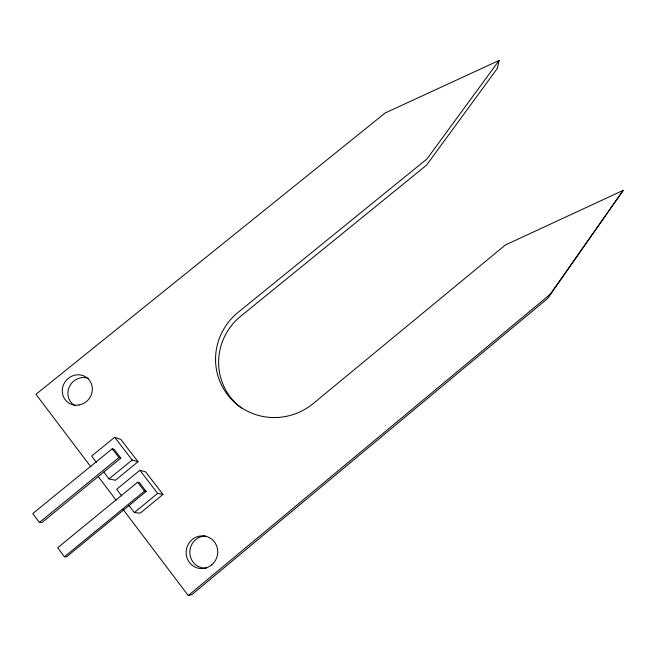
<?xml version="1.0" encoding="UTF-8"?>
<svg xmlns="http://www.w3.org/2000/svg" width="656" height="656" viewBox="0 0 656 656"><rect width="100%" height="100%" fill="white"/><g stroke="black" fill="none" stroke-linecap="round" stroke-linejoin="round"><path stroke-width="0.98" d="M90.848 466.826L35.965 394.313L385.187 112.963L499.109 60.45L497.469 68.216L426.539 165.173L240.777 316.167A59.368 58.097 -34.6 0 0 241.498 408.122M499.109 60.45L427.015 158.908L238.103 312.371A60.385 59.056 -34.3 0 0 228.796 396.322A60.385 59.056 -34.3 0 0 313.289 403.481L505.382 245L623.2 190.371L547.653 298.447L191.954 594.582L188.272 595.55L122.91 509.195M623.2 190.371L550.236 294.273L188.272 595.55M134.341 512.541L157.637 493.394L162.975 494.427L140.204 513.156L134.341 512.541L129.027 505.546M162.975 494.427L145.583 471.836L139.884 470.295L116.686 489.286L121.729 495.936M137.612 482.234L57.703 547.727L64.378 556.829L66.707 556.714L146.181 491.467L139.416 482.636L137.612 482.234L144.427 491.131L146.181 491.467M64.378 556.829L144.427 491.131M39.368 522.479L118.908 457.544L120.827 458.109L41.845 522.602L39.368 522.479L32.8 513.533L112.217 448.794L114.177 449.426L120.827 458.109M109.003 478.905L132.151 459.987L138.014 461.75L115.382 480.258L109.003 478.905L103.779 472.033M138.014 461.75L120.901 439.512L114.693 437.265L91.643 456.035L96.539 462.496M114.693 437.265L132.151 459.987M139.884 470.295L157.637 493.394M112.217 448.794L118.908 457.544M98.244 476.6L116.128 500.233M75.079 405.761A15.309 14.457 -50.9 0 1 69.511 386.45A15.309 14.457 -50.9 0 1 88.527 378.446M206.509 567.989A16.097 15.482 -74.6 0 1 189.838 553.008A16.097 15.482 -74.6 0 1 205.189 535.96M79.097 404.99A15.572 14.686 -50.8 0 0 89.372 380.209A15.572 14.686 -50.8 0 0 63.493 384.81A15.572 14.686 -50.8 0 0 79.097 404.99M211.691 564.865A16.392 15.752 -74.3 0 0 207.821 536.928A16.392 15.752 -74.3 0 0 186.296 554.869A16.392 15.752 -74.3 0 0 211.691 564.865"/></g></svg>
